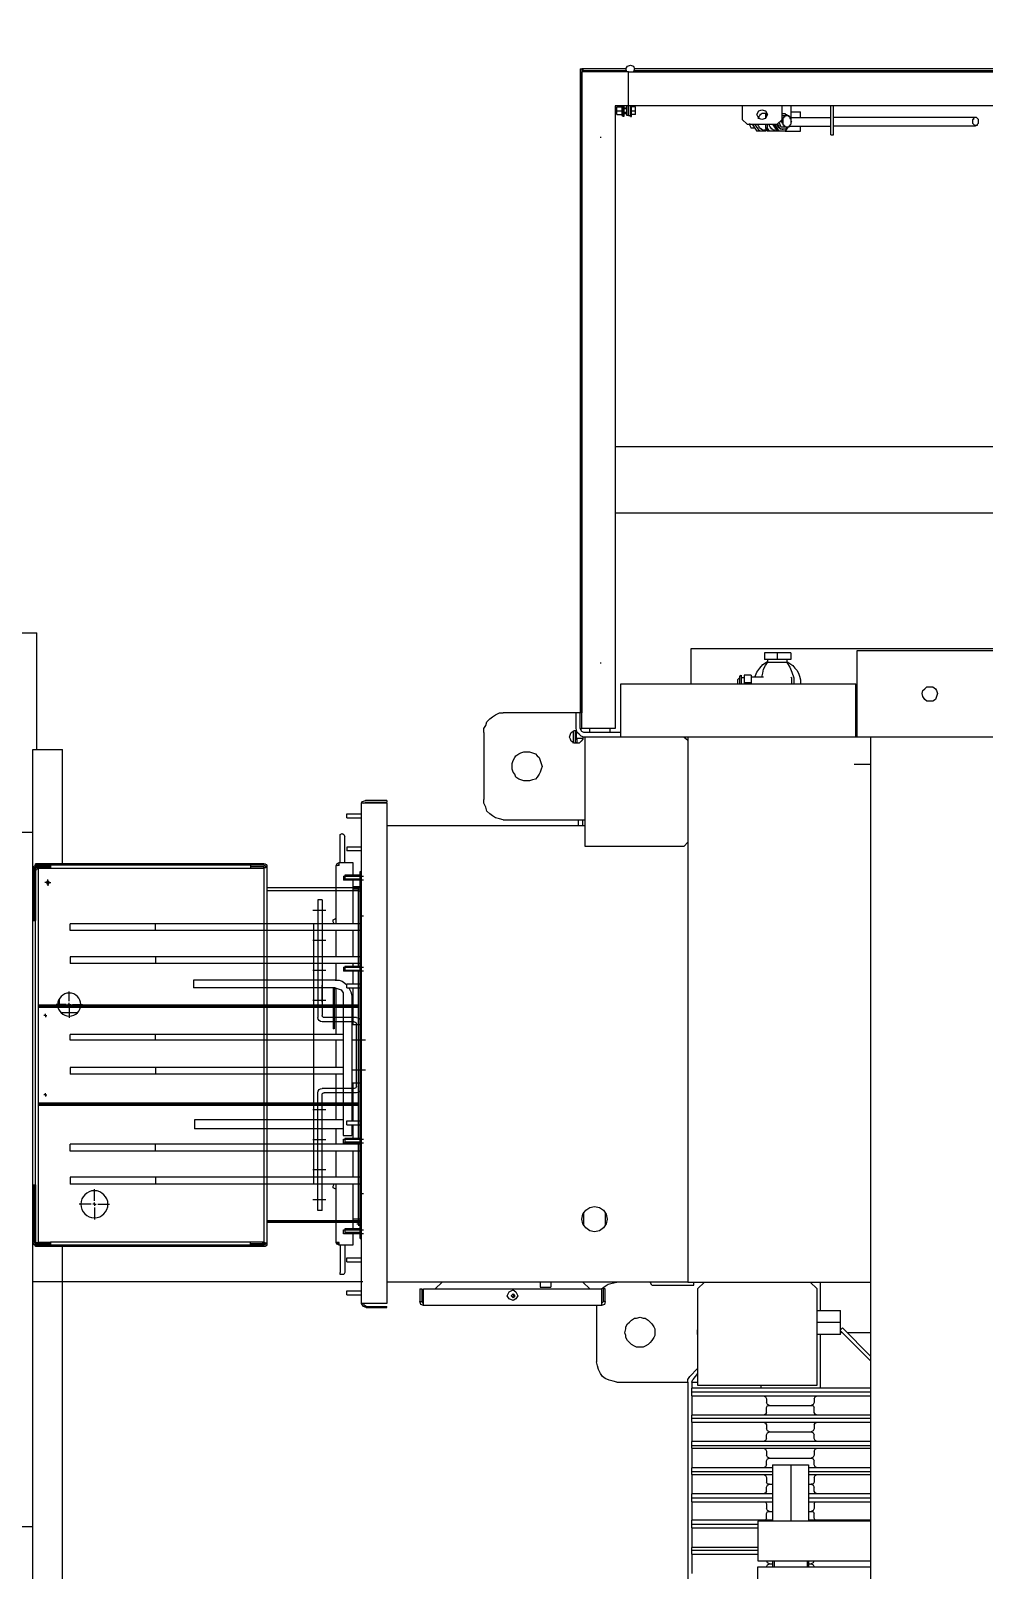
# Model space of a CAD drawing. Header units: inches. Extents: x -1851 to 6314, y -1304 to 4687.
# Drawn here: x 4384.82 to 4390.5, y 1907.11 to 1916.28 of the extents above; entities that cross this region are included whole.
import ezdxf

# ---------------------------------------------------------------- set-up
doc = ezdxf.new("R2010")
doc.units = ezdxf.units.IN
doc.header["$MEASUREMENT"] = 0
doc.set_wipeout_variables(frame=1)
doc.linetypes.add('SLD-Continua', pattern=[0])
for name, color, linetype in [('0 GPTECH', 5, 'Continuous'), ('1', 7, 'Continuous'), ('E-SOLTEC GATEWAY', 6, 'Continuous'), ('TEXTOS', 7, 'SLD-Continua')]:
    doc.layers.add(name, color=color, linetype=linetype)
doc.layers.add('G-ANNO-NONPLOT', color=181, linetype='Continuous', plot=False)
doc.layers.add('Tierra', color=101, linetype='Continuous', lineweight=100)

# ---------------------------------------------------------------- blocks, each defined once
blk = doc.blocks.new('SW_CENTERMARKSYMBOL_31')
at = {"layer": 'TEXTOS', "color": 0, "ltscale": 45}
for p, q in [((-5, 0), (-23, 0)), ((0, 0), (-2.5, 0)), ((0, 5), (0, 23)), ((0, 0), (0, 2.5)), ((0, 0), (0, -2.5)), ((0, 0), (2.5, 0)), ((5, 0), (23, 0)), ((0, -5), (0, -23))]:
    blk.add_line(p, q, dxfattribs=at)
blk = doc.blocks.new('SW_CENTERMARKSYMBOL_32')
at = {"layer": 'TEXTOS', "color": 0, "ltscale": 45}
for p, q in [((-5, 0), (-20, 0)), ((0, 0), (-2.5, 0)), ((0, 5), (0, 20)), ((0, 0), (0, 2.5)), ((0, 0), (0, -2.5)), ((0, 0), (2.5, 0)), ((5, 0), (20, 0)), ((0, -5), (0, -20))]:
    blk.add_line(p, q, dxfattribs=at)
blk = doc.blocks.new('SW_CENTERMARKSYMBOL_33')
at = {"layer": 'TEXTOS', "color": 0, "ltscale": 45}
for p, q in [((-2.5, 0), (-4.75, 0)), ((0, 0), (-2.5, 0)), ((0, 2.5), (0, 4.75)), ((0, 0), (0, 2.5)), ((0, 0), (0, -2.5)), ((0, 0), (2.5, 0)), ((2.5, 0), (4.75, 0)), ((0, -2.5), (0, -4.75))]:
    blk.add_line(p, q, dxfattribs=at)
blk = doc.blocks.new('SW_CENTERMARKSYMBOL_34')
at = {"layer": 'TEXTOS', "color": 0, "ltscale": 45}
for q in [(-2.5, 0), (0, 2.5), (0, -2.5), (2.5, 0)]:
    blk.add_line((0, 0), q, dxfattribs=at)
blk = doc.blocks.new('SW_CENTERMARKSYMBOL_35')
at = {"layer": 'TEXTOS', "color": 0, "ltscale": 45}
for q in [(-2.5, 0), (0, 2.5), (0, -2.5), (2.5, 0)]:
    blk.add_line((0, 0), q, dxfattribs=at)
blk = doc.blocks.new('SW_CENTERMARKSYMBOL_36')
at = {"layer": 'TEXTOS', "color": 0, "ltscale": 45}
for q in [(-2.5, 0), (0, 2.5), (0, -2.5), (2.5, 0)]:
    blk.add_line((0, 0), q, dxfattribs=at)
blk = doc.blocks.new('SW_CENTERMARKSYMBOL_37')
at = {"layer": 'TEXTOS', "color": 0, "ltscale": 45}
for q in [(-2.5, 0), (0, 2.5), (0, -2.5), (2.5, 0)]:
    blk.add_line((0, 0), q, dxfattribs=at)
blk = doc.blocks.new('SW_CENTERMARKSYMBOL_38')
at = {"layer": 'TEXTOS', "color": 0, "ltscale": 45}
for q in [(-2.5, 0), (0, 2.5), (0, -2.5), (2.5, 0)]:
    blk.add_line((0, 0), q, dxfattribs=at)
blk = doc.blocks.new('SW_CENTERMARKSYMBOL_39')
at = {"layer": 'TEXTOS', "color": 0, "ltscale": 45}
for q in [(-2.5, 0), (0, 2.5), (0, -2.5), (2.5, 0)]:
    blk.add_line((0, 0), q, dxfattribs=at)
blk = doc.blocks.new('A$C0E407ACD')
at = {"color": 5}
for p, q in [((7.263, 2.845), (11.226, 2.845)), ((8.347, 3.13), (8.347, 2.365)), ((10.132, 3.13), (10.132, 2.365)), ((7.008, 2.59), (7.008, 0.677)), ((7.263, 2.462), (7.263, 0.549)), ((7.391, 2.59), (11.099, 2.59)), ((11.226, 2.462), (11.226, 0.549)), ((11.481, 2.59), (11.481, 0.677)), ((0, 0.549), (0, 0.294)), ((0, 0.549), (6.881, 0.549)), ((0, 0.294), (7.008, 0.294)), ((0.632, 0.765), (0.632, 0)), ((2.418, 0.765), (2.418, 0)), ((4.203, 0.765), (4.203, 0)), ((5.988, 0.765), (5.988, 0)), ((18.489, 0.294), (11.481, 0.294)), ((18.489, 0.549), (11.609, 0.549)), ((12.501, 0.765), (12.501, 0)), ((14.286, 0.765), (14.286, 0)), ((16.072, 0.765), (16.072, 0)), ((17.857, 0.765), (17.857, 0)), ((18.489, 0.549), (18.489, 0.294))]:
    blk.add_line(p, q, dxfattribs=at)
at = {"color": 5, "linetype": 'Continuous'}
blk.add_line((12.396, 0.549), (13.416, 0.549), dxfattribs=at)
at = {"color": 5}
for centre, radius, start, end in [((7.263, 2.59), 0.255, 90, 180), ((11.226, 2.59), 0.255, 0, 90), ((7.391, 2.462), 0.128, 90, 180), ((11.099, 2.462), 0.128, 0, 90), ((6.881, 0.677), 0.128, 270, 0), ((7.008, 0.549), 0.255, 270, 0), ((11.481, 0.549), 0.255, 180, 270), ((11.609, 0.677), 0.128, 180, 270)]:
    blk.add_arc(centre, radius, start, end, dxfattribs=at)
blk = doc.blocks.new('A$C05935B8D')
at = {"color": 0, "linetype": 'Continuous'}
for points in [[(90.479, 100.082), (9.835, 100.082)], [(67.338, 100.256), (90.132, 100.256)], [(67.454, 100.14), (90.132, 100.14)], [(90.594, 100.082), (90.594, 100.082), (90.652, 100.256), (90.537, 100.429), (90.363, 100.487), (90.19, 100.429), (90.132, 100.256), (90.19, 100.082)], [(90.305, 100.082), (90.305, 100.082), (90.247, 100.082)], [(90.479, 97.479), (90.479, 100.082)], [(90.479, 97.479), (90.479, 100.082)], [(90.479, 100.082), (93.256, 100.082)], [(90.594, 100.14), (93.198, 100.14)], [(90.652, 100.256), (93.198, 100.256)], [(93.198, 100.082), (93.198, 100.256)], [(93.198, 100.256), (93.256, 100.256)], [(93.198, 100.256), (93.198, 100.198)], [(93.256, 100.256), (93.256, 61.9)], [(93.371, 100.256), (93.256, 100.256)], [(93.256, 100.256), (93.256, 100.256), (93.256, 100.256), (93.256, 100.256), (93.256, 100.256), (93.256, 100.256), (93.256, 100.256), (93.256, 100.256), (93.256, 100.256), (93.256, 100.256), (93.256, 100.256), (93.256, 100.256)], [(93.256, 60.975), (93.256, 100.082)], [(93.371, 100.256), (93.371, 61.9)], [(90.479, 99.272), (90.479, 99.272)], [(90.479, 98.925), (90.479, 98.925)], [(90.479, 98.115), (90.479, 98.115)], [(9.835, 98.057), (90.479, 98.057)], [(69.652, 97.132), (69.652, 97.132), (69.652, 97.189), (69.652, 97.189), (69.652, 97.247), (69.652, 97.247), (69.71, 97.305), (69.71, 97.305), (69.71, 97.305), (69.768, 97.363), (69.768, 97.363), (69.826, 97.363)], [(69.826, 97.363), (78.272, 97.363)], [(69.826, 97.363), (69.826, 97.363), (69.884, 97.363), (69.884, 97.363), (69.942, 97.305), (69.942, 97.305), (69.942, 97.305), (69.942, 97.247), (70, 97.247), (70, 97.189), (70, 97.132), (70, 97.132)], [(78.272, 96.322), (78.272, 98.057)], [(78.446, 96.322), (78.446, 98.057)], [(80.818, 97.363), (78.446, 97.363)], [(80.239, 97.363), (80.239, 97.71)], [(80.818, 97.71), (80.239, 97.71)], [(80.818, 97.305), (80.818, 97.305), (80.818, 97.247), (80.818, 97.247), (80.818, 97.247), (80.818, 97.247), (80.818, 97.189), (80.818, 97.189), (80.818, 97.189), (80.818, 97.132), (80.818, 97.132), (80.76, 97.132)], [(80.818, 98.057), (80.818, 97.189)], [(80.933, 97.479), (80.933, 97.479), (80.933, 97.421), (80.933, 97.421), (80.876, 97.421), (80.876, 97.421), (80.876, 97.363), (80.876, 97.363), (80.876, 97.363), (80.876, 97.363), (80.818, 97.305), (80.818, 97.305)], [(81.049, 97.479), (81.049, 97.479), (80.991, 97.479), (80.991, 97.479), (80.933, 97.421), (80.933, 97.421), (80.933, 97.421), (80.876, 97.421), (80.876, 97.363), (80.876, 97.363), (80.876, 97.305), (80.818, 97.305)], [(80.818, 97.305), (80.818, 97.247), (80.818, 97.247), (80.818, 97.189), (80.818, 97.132), (80.818, 97.132), (80.818, 97.074), (80.818, 97.074), (80.818, 97.016), (80.818, 96.958), (80.818, 96.958)], [(81.338, 97.479), (80.933, 97.479)], [(81.28, 97.594), (81.223, 97.594), (81.223, 97.594), (81.165, 97.594), (81.165, 97.594), (81.165, 97.537), (81.165, 97.537), (81.107, 97.537), (81.107, 97.537), (81.049, 97.537), (81.049, 97.479), (81.049, 97.479)], [(81.28, 97.305), (81.28, 97.305), (81.28, 97.363), (81.223, 97.363), (81.223, 97.363), (81.223, 97.421), (81.165, 97.421), (81.165, 97.421), (81.165, 97.479), (81.107, 97.479), (81.107, 97.479), (81.049, 97.479)], [(81.28, 97.305), (81.28, 97.305), (81.28, 97.305), (81.28, 97.363), (81.28, 97.363), (81.223, 97.363), (81.223, 97.363), (81.223, 97.421), (81.223, 97.421), (81.223, 97.421), (81.223, 97.479), (81.223, 97.479)], [(81.338, 97.594), (81.28, 97.594)], [(81.338, 97.594), (81.338, 97.594), (81.338, 97.594), (81.338, 97.594), (81.338, 97.594), (81.338, 97.594), (81.28, 97.594), (81.28, 97.594), (81.28, 97.594), (81.28, 97.594), (81.28, 97.594), (81.28, 97.594)], [(81.338, 97.132), (81.338, 97.132), (81.338, 97.132), (81.338, 97.189), (81.338, 97.189), (81.338, 97.189), (81.338, 97.189), (81.28, 97.247), (81.28, 97.247), (81.28, 97.247), (81.28, 97.305), (81.28, 97.305)], [(81.28, 96.958), (81.28, 96.958), (81.28, 97.016), (81.28, 97.074), (81.28, 97.074), (81.28, 97.132), (81.28, 97.132), (81.28, 97.189), (81.28, 97.247), (81.28, 97.247), (81.28, 97.305)], [(81.338, 97.247), (81.338, 98.057)], [(81.338, 97.594), (81.338, 97.594)], [(81.338, 97.247), (81.628, 96.958)], [(82.842, 97.537), (82.842, 97.537), (82.727, 97.768), (82.553, 97.826), (82.322, 97.768), (82.206, 97.537), (82.322, 97.305), (82.553, 97.247), (82.727, 97.305), (82.842, 97.537)], [(82.322, 97.537), (82.206, 97.537)], [(82.264, 97.652), (82.322, 97.537)], [(82.264, 97.594), (82.438, 97.594)], [(82.322, 97.537), (82.322, 97.305)], [(82.438, 97.594), (82.438, 97.594), (82.495, 97.594), (82.553, 97.594), (82.553, 97.594), (82.611, 97.537), (82.611, 97.537), (82.669, 97.537), (82.669, 97.479), (82.727, 97.421), (82.727, 97.421), (82.727, 97.363), (82.785, 97.305)], [(83.421, 96.958), (83.71, 97.247)], [(83.71, 98.057), (83.71, 97.247)], [(90.074, 97.537), (90.074, 97.999)], [(90.074, 97.999), (90.305, 97.999)], [(90.305, 97.768), (90.074, 97.768)], [(90.074, 97.537), (90.305, 97.537)], [(90.305, 97.421), (90.305, 98.057)], [(90.305, 97.537), (90.305, 97.999)], [(90.363, 97.421), (90.305, 97.421)], [(90.363, 97.421), (90.363, 98.057)], [(90.479, 97.479), (90.363, 97.479)], [(90.479, 98.057), (91.289, 98.057)], [(90.479, 97.942), (90.479, 97.942)], [(90.479, 97.594), (90.479, 97.594)], [(90.479, 97.479), (90.594, 97.479)], [(90.594, 97.479), (90.594, 98.057)], [(90.768, 97.942), (90.594, 97.942)], [(90.594, 97.884), (90.768, 97.884)], [(90.594, 97.652), (90.768, 97.652)], [(90.768, 97.594), (90.594, 97.594)], [(90.768, 98.057), (90.768, 97.421)], [(90.768, 97.421), (90.826, 97.421)], [(90.826, 98.057), (90.826, 97.421)], [(90.884, 97.479), (90.826, 97.479)], [(90.884, 98.057), (90.884, 97.768)], [(91.173, 97.999), (90.884, 97.999)], [(90.884, 97.768), (90.884, 97.479)], [(91.173, 97.768), (90.884, 97.768)], [(91.173, 97.537), (90.884, 97.537)], [(91.173, 97.537), (91.173, 97.999)], [(91.289, 97.942), (91.173, 97.942)], [(91.173, 97.884), (91.289, 97.884)], [(91.173, 97.652), (91.289, 97.652)], [(91.289, 97.594), (91.173, 97.594)], [(91.289, 98.057), (91.289, 60.975)], [(69.826, 96.842), (69.826, 96.9), (69.768, 96.9), (69.768, 96.9), (69.71, 96.9), (69.71, 96.958), (69.71, 96.958), (69.652, 97.016), (69.652, 97.016), (69.652, 97.074), (69.652, 97.074), (69.652, 97.132)], [(70, 97.132), (70, 97.074), (70, 97.074), (70, 97.016), (70, 97.016), (69.942, 96.958), (69.942, 96.958), (69.942, 96.958), (69.884, 96.9), (69.884, 96.9), (69.826, 96.9), (69.826, 96.842)], [(69.826, 96.842), (78.272, 96.842)], [(78.446, 96.322), (78.272, 96.322)], [(80.876, 96.842), (78.446, 96.842)], [(80.239, 96.553), (80.239, 96.842)], [(81.165, 96.553), (80.239, 96.553)], [(80.76, 97.132), (80.76, 97.132), (80.818, 97.074), (80.818, 97.074), (80.818, 97.074), (80.818, 97.074), (80.818, 97.016), (80.818, 97.016), (80.818, 97.016), (80.818, 96.958), (80.818, 96.958), (80.818, 96.958)], [(80.818, 97.074), (80.818, 97.016)], [(80.818, 97.016), (80.818, 96.958)], [(80.818, 96.958), (80.818, 96.958), (80.876, 96.9), (80.876, 96.9), (80.876, 96.9), (80.876, 96.842), (80.876, 96.842), (80.876, 96.842), (80.876, 96.842), (80.933, 96.785), (80.933, 96.785), (80.933, 96.785)], [(80.818, 96.958), (80.818, 96.958), (80.876, 96.9), (80.876, 96.9), (80.876, 96.842), (80.933, 96.842), (80.933, 96.842), (80.933, 96.785), (80.991, 96.785), (80.991, 96.785), (81.049, 96.785), (81.049, 96.785)], [(80.933, 96.785), (81.396, 96.785)], [(80.991, 96.785), (81.165, 96.553)], [(81.049, 96.785), (81.049, 96.785), (81.107, 96.785), (81.107, 96.785), (81.165, 96.785), (81.165, 96.842), (81.165, 96.842), (81.223, 96.842), (81.223, 96.842), (81.223, 96.9), (81.28, 96.9), (81.28, 96.958)], [(81.049, 96.785), (81.049, 96.785), (81.049, 96.727), (81.107, 96.727), (81.107, 96.727), (81.107, 96.669), (81.165, 96.669), (81.165, 96.669), (81.165, 96.669), (81.223, 96.669), (81.223, 96.669), (81.28, 96.669)], [(81.165, 96.553), (81.512, 96.553)], [(81.223, 96.785), (81.223, 96.785), (81.223, 96.785), (81.223, 96.785), (81.223, 96.842), (81.223, 96.842), (81.223, 96.842), (81.223, 96.9), (81.28, 96.9), (81.28, 96.9), (81.28, 96.9), (81.28, 96.958)], [(81.28, 96.958), (81.28, 96.958), (81.28, 96.958), (81.28, 97.016), (81.28, 97.016), (81.28, 97.016), (81.338, 97.016), (81.338, 97.074), (81.338, 97.074), (81.338, 97.074), (81.338, 97.132), (81.338, 97.132)], [(81.28, 96.669), (81.28, 96.669), (81.338, 96.669), (81.338, 96.669), (81.338, 96.669), (81.396, 96.669), (81.454, 96.727), (81.454, 96.727), (81.454, 96.727), (81.512, 96.785), (81.512, 96.785), (81.512, 96.842), (81.57, 96.9)], [(81.338, 96.669), (81.28, 96.669)], [(81.454, 97.132), (81.338, 97.132)], [(81.338, 96.669), (81.338, 96.669), (81.396, 96.669), (81.454, 96.669), (81.454, 96.669), (81.454, 96.727), (81.512, 96.727), (81.512, 96.727), (81.57, 96.785), (81.57, 96.842), (81.628, 96.842), (81.628, 96.9), (81.628, 96.958)], [(81.396, 96.785), (81.512, 97.074)], [(81.512, 96.553), (81.801, 96.958)], [(81.512, 96.553), (82.206, 96.553)], [(81.57, 96.9), (81.57, 96.9), (81.57, 96.9), (81.57, 96.9), (81.57, 96.9), (81.57, 96.9), (81.57, 96.958), (81.57, 96.958), (81.57, 96.958), (81.57, 96.958), (81.57, 96.958), (81.57, 96.958)], [(81.917, 96.958), (81.628, 96.553)], [(83.421, 96.958), (81.628, 96.958)], [(81.801, 96.611), (81.743, 96.611)], [(81.801, 96.611), (81.801, 96.611), (81.859, 96.611), (81.917, 96.669), (81.917, 96.669), (81.975, 96.669), (81.975, 96.727), (82.033, 96.727), (82.033, 96.785), (82.09, 96.842), (82.09, 96.842), (82.09, 96.9), (82.09, 96.958)], [(82.09, 96.553), (82.206, 96.727)], [(82.206, 96.727), (82.206, 96.958)], [(82.322, 96.727), (82.206, 96.553)], [(82.206, 96.727), (82.322, 96.727)], [(82.264, 96.611), (82.322, 96.553)], [(82.264, 96.611), (82.438, 96.611)], [(82.322, 96.958), (82.322, 96.727)], [(82.322, 96.553), (82.842, 96.553)], [(82.785, 96.958), (82.785, 96.9), (82.727, 96.842), (82.727, 96.842), (82.727, 96.785), (82.669, 96.727), (82.669, 96.727), (82.611, 96.727), (82.611, 96.669), (82.553, 96.669), (82.553, 96.669), (82.495, 96.611), (82.438, 96.611)], [(82.669, 96.553), (82.958, 96.958)], [(83.132, 96.958), (82.842, 96.553)], [(82.958, 96.727), (83.19, 96.727)], [(83.305, 96.958), (83.19, 96.727)], [(83.247, 96.9), (83.247, 96.9), (83.247, 96.9), (83.247, 96.958), (83.305, 96.958), (83.305, 96.958), (83.305, 96.958), (83.305, 96.958), (83.305, 96.958), (83.305, 96.958), (83.305, 96.958)], [(92.156, 96.206), (92.156, 96.206), (92.156, 96.148), (92.156, 96.148)], [(9.025, 77.752), (91.289, 77.752)], [(91.289, 73.818), (9.025, 73.818)], [(59.586, 65.719), (86.776, 65.719)], [(68.206, 65.603), (76.884, 65.603)], [(76.884, 65.603), (76.884, 60.454)], [(80.818, 65.487), (82.38, 65.487)], [(80.818, 65.487), (80.818, 65.082)], [(81.628, 65.487), (81.628, 65.082)], [(82.38, 65.487), (82.38, 65.082)], [(86.776, 65.719), (86.776, 63.636)], [(81.049, 64.967), (81.049, 64.967), (80.876, 64.851), (80.702, 64.735), (80.586, 64.562), (80.471, 64.446), (80.355, 64.272), (80.297, 64.099), (80.239, 63.867), (80.239, 63.694), (80.239, 63.636)], [(81.049, 64.909), (81.049, 64.909), (80.876, 64.619), (80.76, 64.33), (80.644, 63.983), (80.644, 63.694), (80.644, 63.636)], [(80.818, 65.082), (82.38, 65.082)], [(81.049, 65.082), (81.049, 64.909)], [(81.049, 64.909), (82.206, 64.909)], [(82.206, 65.082), (82.206, 64.909)], [(82.958, 64.041), (82.958, 64.041), (82.842, 64.33), (82.669, 64.562), (82.495, 64.793), (82.206, 64.967)], [(82.553, 64.041), (82.553, 64.041), (82.495, 64.272), (82.438, 64.504), (82.322, 64.735), (82.206, 64.909)], [(92.156, 64.909), (92.156, 64.909), (92.156, 64.909), (92.156, 64.851)], [(73.008, 63.057), (73.008, 63.057), (72.95, 63.231), (72.834, 63.347), (72.719, 63.462), (72.545, 63.462), (72.371, 63.462), (72.198, 63.347), (72.14, 63.231), (72.082, 63.057), (72.14, 62.884), (72.198, 62.71), (72.371, 62.595), (72.545, 62.595), (72.719, 62.595), (72.834, 62.71), (72.95, 62.884), (73.008, 63.057)], [(76.942, 60.454), (76.942, 63.636)], [(90.942, 63.636), (76.942, 63.636)], [(80.818, 64.041), (80.818, 64.041), (80.76, 63.983)], [(80.76, 63.636), (80.76, 63.983)], [(82.438, 64.041), (83.19, 64.041)], [(83.19, 64.157), (83.595, 64.157)], [(83.19, 64.157), (83.19, 63.636)], [(83.19, 63.694), (83.595, 63.694)], [(83.595, 64.157), (83.595, 63.636)], [(83.595, 63.983), (83.768, 63.983)], [(83.768, 64.157), (83.768, 64.157)], [(83.768, 64.157), (83.768, 63.636)], [(83.884, 64.099), (83.884, 64.099), (83.768, 64.157)], [(83.884, 64.099), (83.884, 63.636)], [(83.884, 63.983), (83.884, 63.983)], [(83.999, 63.867), (83.999, 63.867), (83.884, 63.983)], [(83.999, 63.867), (83.999, 63.636)], [(90.942, 60.454), (90.942, 63.636)], [(93.256, 61.9), (93.603, 61.9)], [(93.371, 61.9), (97.942, 61.9)], [(93.371, 60.975), (93.371, 61.9)], [(93.603, 60.975), (93.603, 61.9)], [(99.099, 60.743), (99.099, 60.743), (99.099, 60.975), (98.983, 61.148), (98.925, 61.38), (98.751, 61.553), (98.578, 61.669), (98.404, 61.785), (98.173, 61.9), (97.942, 61.9)], [(76.884, 60.743), (76.942, 60.743)], [(90.942, 60.743), (93.14, 60.743)], [(91.289, 60.975), (93.256, 60.975)], [(91.578, 60.743), (91.578, 60.975)], [(92.793, 60.743), (92.793, 60.975)], [(93.14, 60.454), (93.14, 60.454), (93.313, 60.512), (93.429, 60.628), (93.545, 60.743), (93.603, 60.975)], [(93.14, 60.743), (93.14, 60.743), (93.256, 60.801), (93.371, 60.975)], [(93.198, 60.454), (93.198, 60.454), (93.198, 60.338), (93.313, 60.223), (93.429, 60.107), (93.603, 60.107), (93.718, 60.107), (93.892, 60.223), (93.95, 60.338), (94.008, 60.454), (93.95, 60.628), (93.892, 60.743), (93.718, 60.859), (93.603, 60.859)], [(93.371, 60.975), (93.256, 60.975)], [(93.603, 60.859), (93.603, 60.338)], [(93.661, 60.859), (93.661, 60.165)], [(93.776, 60.801), (93.776, 60.165)], [(99.099, 60.743), (99.099, 56.752)], [(30.661, 60.454), (69.595, 60.454)], [(69.595, 60.454), (75.438, 60.454)], [(75.438, 60.454), (93.14, 60.454)], [(76.074, 60.454), (76.074, 7.694)], [(87.181, 60.454), (86.95, 60.281)], [(86.95, 60.454), (86.95, 28)], [(93.082, 60.454), (93.082, 53.975)], [(93.545, 60.396), (93.198, 60.396)], [(93.545, 60.107), (93.545, 60.396)], [(93.603, 60.338), (93.545, 60.338)], [(93.545, 60.107), (93.545, 60.107), (93.661, 60.165)], [(93.776, 60.107), (93.776, 60.107), (93.776, 60.165)], [(76.074, 58.834), (77.057, 58.834)], [(97.421, 58.719), (97.421, 58.719), (97.421, 58.892), (97.363, 59.066), (97.247, 59.239), (97.189, 59.355), (97.016, 59.471), (96.9, 59.529), (96.727, 59.586), (96.553, 59.586), (96.38, 59.586), (96.206, 59.529), (96.032, 59.471), (95.917, 59.355), (95.801, 59.239), (95.743, 59.066), (95.685, 58.892), (95.628, 58.719), (95.685, 58.545), (95.743, 58.372), (95.801, 58.256), (95.917, 58.082), (96.032, 57.967), (96.206, 57.909), (96.38, 57.851), (96.553, 57.851), (96.727, 57.851), (96.9, 57.909), (97.016, 57.967), (97.189, 58.082), (97.247, 58.256), (97.363, 58.372), (97.421, 58.545), (97.421, 58.719)], [(97.942, 55.537), (97.942, 55.537), (98.173, 55.595), (98.404, 55.653), (98.578, 55.768), (98.751, 55.884), (98.925, 56.057), (98.983, 56.289), (99.099, 56.52), (99.099, 56.752)], [(104.884, 56.694), (106.156, 56.694)], [(104.884, 56.694), (104.884, 56.578)], [(104.884, 56.578), (106.156, 56.578)], [(104.884, 56.52), (106.388, 56.52)], [(104.884, 56.52), (104.884, 26.727)], [(106.388, 56.52), (106.388, 56.52), (106.33, 56.636), (106.156, 56.694)], [(106.272, 56.52), (106.272, 56.52), (106.156, 56.578)], [(106.388, 26.727), (106.388, 56.52)], [(97.942, 55.537), (93.082, 55.537)], [(104.884, 55.19), (93.082, 55.19)], [(93.198, 55.19), (93.198, 55.537)], [(93.487, 55.537), (93.487, 55.19)], [(107.256, 55.884), (106.388, 55.884)], [(107.256, 55.653), (106.388, 55.653)], [(107.256, 55.653), (107.256, 55.884)], [(86.95, 54.206), (87.181, 53.975)], [(107.66, 54.553), (107.66, 54.553), (107.66, 54.669), (107.545, 54.727), (107.429, 54.669), (107.371, 54.553)], [(107.371, 52.991), (107.371, 54.553)], [(107.66, 52.991), (107.66, 54.553)], [(93.082, 53.975), (87.181, 53.975)], [(106.388, 53.917), (107.256, 53.917)], [(106.388, 53.686), (107.256, 53.686)], [(107.256, 53.917), (107.256, 53.686)], [(107.718, 52.991), (106.908, 52.991)], [(106.908, 52.991), (106.908, 52.239)], [(107.718, 52.818), (107.718, 52.991)], [(107.892, 52.818), (107.892, 52.818), (107.834, 52.934), (107.718, 52.991)], [(107.834, 52.818), (107.834, 52.818), (107.718, 52.876)], [(107.718, 52.818), (107.892, 52.818)], [(107.892, 49.347), (107.892, 52.818)], [(106.388, 52.239), (107.371, 52.239)], [(106.388, 52.008), (107.371, 52.008)], [(106.388, 51.545), (106.908, 51.545)], [(106.908, 51.429), (106.388, 51.429)], [(106.908, 52.008), (106.908, 49.347)], [(107.371, 52.239), (107.371, 52.008)], [(107.892, 49.636), (107.95, 49.636)], [(108.008, 49.347), (108.008, 49.347), (108.065, 49.462), (108.065, 49.578), (107.95, 49.636)], [(106.388, 49.347), (123.743, 49.347)], [(106.388, 48.942), (123.743, 48.942)], [(106.908, 48.942), (106.908, 47.38)], [(107.892, 47.38), (107.892, 48.942)], [(118.652, 48.942), (118.652, 49.347)], [(123.743, 48.942), (123.743, 49.347)], [(106.388, 47.38), (123.743, 47.38)], [(106.388, 46.975), (123.743, 46.975)], [(106.388, 46.801), (107.371, 46.801)], [(106.908, 46.975), (106.908, 46.801)], [(107.371, 46.801), (107.371, 46.57)], [(107.892, 45.991), (107.892, 46.975)], [(118.652, 47.38), (118.652, 46.975)], [(123.743, 47.38), (123.743, 46.975)], [(106.388, 46.57), (107.371, 46.57)], [(106.908, 46.57), (106.908, 45.76)], [(107.95, 45.991), (107.95, 45.991), (107.718, 45.991), (107.545, 45.934), (107.371, 45.818), (107.256, 45.702)], [(107.95, 45.991), (116.396, 45.991)], [(116.396, 45.991), (116.396, 45.529)], [(107.256, 45.76), (106.388, 45.76)], [(107.256, 45.529), (106.388, 45.529)], [(106.908, 45.529), (106.908, 43.33)], [(107.14, 45.529), (107.14, 45.529), (107.024, 45.297), (106.966, 45.066)], [(106.966, 45.066), (106.966, 37.603)], [(107.256, 45.529), (107.256, 45.76)], [(107.95, 45.529), (107.95, 45.529), (107.776, 45.471), (107.603, 45.413), (107.487, 45.239), (107.487, 45.066)], [(107.487, 45.066), (107.487, 36.735)], [(107.892, 42.752), (107.892, 45.529)], [(107.892, 45.471), (108.008, 45.471)], [(107.95, 45.529), (116.396, 45.529)], [(108.008, 45.529), (108.008, 43.099)], [(108.065, 45.529), (108.065, 43.099)], [(108.008, 44.487), (108.065, 44.487)], [(108.008, 44.487), (108.065, 44.487)], [(106.388, 43.33), (106.966, 43.33)], [(107.892, 43.504), (108.008, 43.504)], [(108.008, 43.099), (108.065, 43.099)], [(107.487, 42.752), (123.743, 42.752)], [(107.487, 42.405), (123.743, 42.405)], [(107.892, 40.785), (107.892, 42.405)], [(118.652, 42.405), (118.652, 42.752)], [(123.743, 42.405), (123.743, 42.752)], [(107.487, 40.785), (123.743, 40.785)], [(107.487, 40.38), (123.743, 40.38)], [(107.892, 37.661), (107.892, 40.38)], [(118.652, 40.785), (118.652, 40.38)], [(123.743, 40.785), (123.743, 40.38)], [(106.388, 39.859), (106.966, 39.859)], [(106.908, 39.859), (106.908, 37.603)], [(107.256, 37.603), (106.388, 37.603)], [(107.256, 37.372), (107.256, 37.603)], [(107.487, 37.661), (116.338, 37.661)], [(116.338, 37.661), (116.338, 37.14)], [(107.256, 37.372), (106.388, 37.372)], [(106.908, 37.372), (106.908, 36.562)], [(106.966, 37.372), (106.966, 36.735)], [(107.487, 36.735), (106.966, 36.735)], [(107.487, 37.14), (116.338, 37.14)], [(107.892, 36.215), (107.892, 37.14)], [(106.388, 36.562), (107.371, 36.562)], [(106.388, 36.33), (107.371, 36.33)], [(106.388, 36.215), (123.743, 36.215)], [(106.388, 35.81), (123.743, 35.81)], [(106.908, 36.33), (106.908, 36.215)], [(106.908, 35.81), (106.908, 34.248)], [(107.371, 36.562), (107.371, 36.33)], [(107.892, 34.248), (107.892, 35.81)], [(118.652, 35.81), (118.652, 36.215)], [(123.743, 35.81), (123.743, 36.215)], [(106.388, 34.248), (123.743, 34.248)], [(118.652, 34.248), (118.652, 33.843)], [(123.743, 34.248), (123.743, 33.843)], [(106.388, 33.843), (123.743, 33.843)], [(106.908, 33.843), (106.908, 31.182)], [(107.892, 30.372), (107.892, 33.843)], [(107.892, 33.554), (107.95, 33.554)], [(107.95, 33.554), (107.95, 33.554), (108.065, 33.611), (108.065, 33.727), (108.008, 33.843)], [(93.256, 31.76), (93.256, 31.76), (93.198, 32.049), (93.024, 32.281), (92.793, 32.454), (92.504, 32.512), (92.214, 32.454), (91.983, 32.281), (91.809, 32.049), (91.751, 31.76), (91.809, 31.471), (91.983, 31.239), (92.214, 31.066), (92.504, 31.008), (92.793, 31.066), (93.024, 31.239), (93.198, 31.471), (93.256, 31.76)], [(91.867, 32.165), (91.867, 31.355)], [(93.14, 31.355), (93.14, 32.165)], [(106.388, 31.76), (106.908, 31.76)], [(106.908, 31.644), (106.388, 31.644)], [(106.388, 31.182), (107.371, 31.182)], [(107.371, 31.182), (107.371, 30.95)], [(106.388, 30.95), (107.371, 30.95)], [(106.908, 30.95), (106.908, 30.198)], [(107.718, 30.372), (107.892, 30.372)], [(107.718, 30.198), (107.718, 30.372)], [(107.718, 30.198), (107.718, 30.198), (107.834, 30.256), (107.892, 30.372)], [(107.718, 30.256), (107.718, 30.256), (107.834, 30.372)], [(107.256, 29.446), (106.388, 29.446)], [(106.908, 30.198), (107.718, 30.198)], [(107.256, 29.215), (107.256, 29.446)], [(107.371, 30.198), (107.371, 28.578)], [(107.66, 30.198), (107.66, 28.578)], [(107.256, 29.215), (106.388, 29.215)], [(107.371, 28.578), (107.371, 28.578), (107.429, 28.463), (107.545, 28.463), (107.66, 28.463), (107.66, 28.578)], [(86.95, 28), (76.074, 28)], [(79.082, 28), (79.082, 26.322)], [(79.661, 28), (79.256, 27.595)], [(79.256, 21.868), (79.256, 27.595)], [(86.371, 27.595), (85.966, 28)], [(86.371, 27.595), (86.371, 21.868)], [(86.603, 27.826), (86.603, 28)], [(89.09, 27.826), (86.603, 27.826)], [(86.95, 28), (104.884, 28)], [(89.09, 27.826), (89.206, 28)], [(92.099, 27.595), (92.099, 27.595), (91.867, 27.768), (91.694, 27.884), (91.462, 27.942), (91.173, 28)], [(91.867, 27.595), (91.983, 27.595)], [(91.867, 26.843), (91.867, 27.595)], [(91.983, 26.843), (91.983, 27.595)], [(102.685, 27.595), (92.099, 27.595)], [(92.099, 27.595), (92.099, 26.611)], [(93.198, 28), (92.793, 27.595)], [(95.107, 28), (95.107, 27.711)], [(95.743, 27.711), (95.107, 27.711)], [(95.743, 28), (95.743, 27.711)], [(97.71, 27.19), (97.71, 27.19), (97.594, 27.421), (97.363, 27.537), (97.189, 27.421), (97.074, 27.19), (97.189, 27.016), (97.363, 26.901), (97.594, 27.016), (97.71, 27.19)], [(101.991, 27.595), (101.586, 28)], [(102.685, 26.611), (102.685, 27.595)], [(102.917, 27.595), (102.801, 27.595)], [(102.801, 27.595), (102.801, 26.843)], [(102.917, 27.595), (102.917, 26.843)], [(91.867, 26.843), (91.983, 26.843)], [(91.867, 26.843), (91.867, 26.843), (91.925, 26.669), (92.099, 26.611)], [(91.983, 26.843), (91.983, 26.843), (92.099, 26.727)], [(92.099, 26.611), (102.685, 26.611)], [(92.388, 26.611), (92.388, 23.256)], [(97.479, 27.19), (97.479, 27.19), (97.363, 27.306), (97.247, 27.19), (97.363, 27.074), (97.479, 27.19)], [(97.479, 27.19), (97.479, 27.19), (97.363, 27.306), (97.305, 27.19), (97.363, 27.132), (97.479, 27.19)], [(102.685, 26.611), (102.685, 26.611), (102.859, 26.669), (102.917, 26.843)], [(102.685, 26.727), (102.685, 26.727), (102.801, 26.843)], [(102.917, 26.843), (102.801, 26.843)], [(104.884, 26.727), (106.388, 26.727)], [(106.099, 26.496), (106.099, 26.496), (106.272, 26.554), (106.388, 26.727)], [(106.099, 26.554), (106.099, 26.554), (106.214, 26.611), (106.272, 26.727)], [(107.256, 27.479), (106.388, 27.479)], [(107.256, 27.248), (106.388, 27.248)], [(107.256, 27.248), (107.256, 27.479)], [(79.256, 26.322), (77.867, 26.322)], [(77.867, 24.876), (77.867, 26.322)], [(90.71, 24.992), (90.71, 24.992), (90.652, 25.223), (90.652, 25.339), (90.537, 25.512), (90.421, 25.628), (90.305, 25.744), (90.132, 25.859), (90.016, 25.859), (89.785, 25.917), (89.611, 25.859), (89.495, 25.859), (89.322, 25.744), (89.206, 25.628), (89.09, 25.512), (88.975, 25.339), (88.917, 25.223), (88.917, 24.992), (88.917, 24.818), (88.975, 24.702), (89.09, 24.529), (89.206, 24.413), (89.322, 24.297), (89.495, 24.182), (89.611, 24.124), (89.785, 24.124), (90.016, 24.124), (90.132, 24.182), (90.305, 24.297), (90.421, 24.413), (90.537, 24.529), (90.652, 24.702), (90.652, 24.818), (90.71, 24.992)], [(104.884, 26.496), (104.884, 26.554)], [(106.099, 26.554), (104.884, 26.554)], [(106.099, 26.496), (104.884, 26.496)], [(76.074, 23.603), (77.752, 25.281)], [(76.074, 23.314), (77.867, 25.107)], [(76.074, 24.992), (77.462, 24.992)], [(77.752, 25.281), (77.867, 25.165)], [(77.809, 24.992), (77.867, 24.992)], [(79.256, 25.628), (77.867, 25.628)], [(77.867, 24.876), (79.256, 24.876)], [(79.082, 24.876), (79.082, 21.694)], [(86.371, 24.876), (86.371, 24.876), (86.371, 24.992), (86.371, 25.165)], [(91.173, 22.041), (91.173, 22.041), (91.404, 22.099), (91.636, 22.157), (91.867, 22.273), (92.041, 22.388), (92.156, 22.562), (92.272, 22.793), (92.33, 23.025), (92.388, 23.256)], [(86.371, 22.851), (86.834, 22.388)], [(86.371, 22.562), (86.661, 22.215)], [(86.718, 22.041), (86.371, 22.041)], [(86.718, 22.041), (86.718, 22.041), (86.661, 22.215)], [(86.718, 22.041), (86.718, 21.694)], [(86.95, 22.041), (86.95, 22.041), (86.95, 22.215), (86.834, 22.388)], [(91.173, 22.041), (86.95, 22.041)], [(86.95, 22.041), (86.95, 0)], [(76.074, 21.694), (86.718, 21.694)], [(86.718, 21.463), (76.074, 21.463)], [(86.718, 21.231), (76.074, 21.231)], [(86.371, 21.868), (79.256, 21.868)], [(79.429, 21.058), (79.429, 21.058), (79.371, 21.173), (79.256, 21.231)], [(82.438, 21.231), (82.438, 21.231), (82.322, 21.173), (82.264, 21.058)], [(82.611, 21.868), (82.611, 21.694)], [(86.718, 21.231), (86.718, 21.694)], [(86.718, 21.231), (86.718, 20.074)], [(79.256, 20.074), (79.256, 20.074), (79.371, 20.132), (79.429, 20.248)], [(79.429, 21.058), (79.429, 20.826)], [(79.429, 20.826), (79.429, 20.826), (79.487, 20.711), (79.603, 20.653)], [(79.603, 20.653), (79.603, 20.653), (79.487, 20.653), (79.429, 20.537)], [(79.429, 20.248), (79.429, 20.537)], [(82.09, 20.653), (79.603, 20.653)], [(82.09, 20.653), (82.09, 20.653), (82.206, 20.711), (82.264, 20.826)], [(82.264, 20.537), (82.264, 20.537), (82.206, 20.653), (82.09, 20.653)], [(82.264, 21.058), (82.264, 20.826)], [(82.264, 20.248), (82.264, 20.537)], [(82.264, 20.248), (82.264, 20.248), (82.322, 20.132), (82.438, 20.074)], [(76.074, 20.074), (86.718, 20.074)], [(86.718, 19.901), (76.074, 19.901)], [(86.718, 19.669), (76.074, 19.669)], [(79.429, 19.496), (79.429, 19.496), (79.371, 19.611), (79.256, 19.669)], [(79.429, 19.496), (79.429, 19.264)], [(79.429, 19.264), (79.429, 19.264), (79.487, 19.149), (79.603, 19.091)], [(82.09, 19.091), (82.09, 19.091), (82.206, 19.149), (82.264, 19.264)], [(82.438, 19.669), (82.438, 19.669), (82.322, 19.611), (82.264, 19.496)], [(82.264, 19.496), (82.264, 19.264)], [(86.718, 19.669), (86.718, 20.074)], [(86.718, 19.669), (86.718, 18.512)], [(76.074, 18.512), (86.718, 18.512)], [(79.256, 18.512), (79.256, 18.512), (79.371, 18.57), (79.429, 18.686)], [(79.603, 19.091), (79.603, 19.091), (79.487, 19.033), (79.429, 18.917)], [(79.429, 18.686), (79.429, 18.917)], [(82.09, 19.091), (79.603, 19.091)], [(82.264, 18.917), (82.264, 18.917), (82.206, 19.033), (82.09, 19.091)], [(82.264, 18.686), (82.264, 18.917)], [(82.264, 18.686), (82.264, 18.686), (82.322, 18.57), (82.438, 18.512)], [(86.718, 18.107), (86.718, 18.512)], [(86.718, 18.281), (76.074, 18.281)], [(86.718, 18.107), (76.074, 18.107)], [(79.429, 17.934), (79.429, 17.934), (79.371, 18.049), (79.256, 18.107)], [(79.429, 17.934), (79.429, 17.702)], [(79.429, 17.702), (79.429, 17.702), (79.487, 17.587), (79.603, 17.529)], [(79.603, 17.529), (79.603, 17.529), (79.487, 17.471), (79.429, 17.355)], [(82.09, 17.529), (79.603, 17.529)], [(82.09, 17.529), (82.09, 17.529), (82.206, 17.587), (82.264, 17.702)], [(82.264, 17.355), (82.264, 17.355), (82.206, 17.471), (82.09, 17.529)], [(82.438, 18.107), (82.438, 18.107), (82.322, 18.049), (82.264, 17.934)], [(82.264, 17.934), (82.264, 17.702)], [(86.718, 18.107), (86.718, 16.95)], [(76.074, 16.95), (79.776, 16.95)], [(79.776, 16.719), (76.074, 16.719)], [(79.776, 16.545), (76.074, 16.545)], [(79.256, 16.95), (79.256, 16.95), (79.371, 17.008), (79.429, 17.124)], [(79.429, 16.372), (79.429, 16.372), (79.371, 16.487), (79.256, 16.545)], [(79.429, 17.124), (79.429, 17.355)], [(81.917, 17.124), (79.776, 17.124)], [(79.776, 17.124), (79.776, 13.769)], [(80.818, 17.124), (80.818, 13.769)], [(81.917, 17.124), (81.917, 13.769)], [(81.917, 16.95), (86.718, 16.95)], [(86.718, 16.719), (81.917, 16.719)], [(86.718, 16.545), (81.917, 16.545)], [(82.264, 17.124), (82.264, 17.355)], [(82.264, 17.124), (82.264, 17.124), (82.322, 17.008), (82.438, 16.95)], [(82.438, 16.545), (82.438, 16.545), (82.322, 16.487), (82.264, 16.372)], [(86.718, 16.545), (86.718, 16.95)], [(86.718, 16.545), (86.718, 15.388)], [(79.429, 16.372), (79.429, 16.083)], [(79.429, 16.083), (79.429, 16.083), (79.487, 15.967), (79.603, 15.967)], [(79.603, 15.967), (79.603, 15.967), (79.487, 15.909), (79.429, 15.793)], [(79.429, 15.562), (79.429, 15.793)], [(79.776, 15.967), (79.603, 15.967)], [(82.09, 15.967), (81.917, 15.967)], [(82.09, 15.967), (82.09, 15.967), (82.206, 15.967), (82.264, 16.083)], [(82.264, 15.793), (82.264, 15.793), (82.206, 15.909), (82.09, 15.967)], [(82.264, 16.372), (82.264, 16.083)], [(82.264, 15.562), (82.264, 15.793)], [(76.074, 15.388), (79.776, 15.388)], [(79.776, 15.157), (76.074, 15.157)], [(79.776, 14.926), (76.074, 14.926)], [(79.256, 15.388), (79.256, 15.388), (79.371, 15.446), (79.429, 15.562)], [(79.429, 14.81), (79.429, 14.81), (79.371, 14.926), (79.256, 14.926)], [(79.429, 14.81), (79.429, 14.521)], [(81.917, 15.388), (86.718, 15.388)], [(86.718, 15.157), (81.917, 15.157)], [(86.718, 14.926), (81.917, 14.926)], [(82.264, 15.562), (82.264, 15.562), (82.322, 15.446), (82.438, 15.388)], [(82.438, 14.926), (82.438, 14.926), (82.322, 14.926), (82.264, 14.81)], [(82.264, 14.81), (82.264, 14.521)], [(86.718, 14.926), (86.718, 15.388)], [(86.718, 14.926), (86.718, 13.826)], [(76.074, 13.826), (79.776, 13.826)], [(76.074, 13.769), (82.785, 13.769)], [(79.256, 13.826), (79.256, 13.826), (79.371, 13.826), (79.429, 13.942)], [(79.429, 14.521), (79.429, 14.521), (79.487, 14.405), (79.603, 14.347)], [(79.603, 14.347), (79.603, 14.347), (79.487, 14.347), (79.429, 14.231)], [(79.429, 13.942), (79.429, 14.231)], [(79.776, 14.347), (79.603, 14.347)], [(82.09, 14.347), (81.917, 14.347)], [(81.917, 13.826), (86.718, 13.826)], [(82.09, 14.347), (82.09, 14.347), (82.206, 14.405), (82.264, 14.521)], [(82.264, 14.231), (82.264, 14.231), (82.206, 14.347), (82.09, 14.347)], [(82.264, 13.942), (82.264, 14.231)], [(82.264, 13.942), (82.264, 13.942), (82.322, 13.826), (82.438, 13.826)], [(82.785, 13.769), (82.785, 11.397)], [(86.718, 13.364), (86.718, 13.826)], [(86.718, 13.595), (82.785, 13.595)], [(86.718, 13.364), (82.785, 13.364)], [(86.718, 13.364), (86.718, 12.207)], [(82.785, 12.207), (86.718, 12.207)], [(86.718, 12.033), (82.785, 12.033)], [(86.718, 11.802), (86.718, 12.207)], [(82.785, 11.397), (76.074, 11.397)], [(82.785, 11.05), (76.074, 11.05)], [(79.429, 11.397), (79.429, 11.397), (79.487, 11.281), (79.603, 11.223)], [(79.603, 11.223), (79.603, 11.223), (79.487, 11.165), (79.429, 11.05)], [(79.776, 11.223), (79.603, 11.223)], [(79.776, 11.397), (79.776, 11.05)], [(79.834, 11.05), (79.834, 11.397)], [(81.801, 11.05), (81.801, 11.397)], [(81.917, 11.397), (81.917, 11.05)], [(82.09, 11.223), (81.917, 11.223)], [(82.09, 11.223), (82.09, 11.223), (82.206, 11.281), (82.264, 11.397)], [(82.264, 11.05), (82.264, 11.05), (82.206, 11.165), (82.09, 11.223)], [(86.718, 11.802), (82.785, 11.802)], [(82.785, 8.735), (82.785, 11.05)], [(86.718, 11.802), (86.718, 10.645)]]:
    blk.add_lwpolyline(points, dxfattribs=at)
blk = doc.blocks.new('Transformer and inverter')
at = {"color": 7, "linetype": 'SLD-Continua', "lineweight": 25, "ltscale": 45}
for p, q in [((5497.136, 3238.337), (5497.136, 3245.287)), ((5548.802, 3245.287), (5497.136, 3245.287)), ((5495.6, 3231.534), (5495.6, 3238.337)), ((5497.372, 3238.337), (5495.6, 3238.337)), ((5497.372, 3233.414), (5497.372, 3238.337)), ((5498.002, 3233.414), (5497.372, 3233.414)), ((5497.372, 3192.065), (5497.372, 3233.414)), ((5477.879, 3231.062), (5477.8, 3231.062)), ((5477.8, 3229.929), (5477.8, 3231.062)), ((5477.879, 3229.929), (5477.879, 3231.062)), ((5483.504, 3231.353), (5483.425, 3231.353)), ((5483.425, 3231.353), (5483.425, 3231.349)), ((5483.425, 3231.349), (5483.425, 3208.919)), ((5483.425, 3231.349), (5483.504, 3231.349)), ((5483.504, 3231.353), (5483.504, 3231.349)), ((5483.606, 3231.353), (5483.507, 3231.353)), ((5483.606, 3231.456), (5483.606, 3231.534)), ((5483.606, 3231.534), (5497.208, 3231.534)), ((5483.606, 3231.456), (5497.208, 3231.456)), ((5483.606, 3231.353), (5484.398, 3231.353)), ((5483.606, 3231.274), (5483.606, 3208.993)), ((5484.398, 3231.274), (5483.606, 3231.274)), ((5484.398, 3231.456), (5484.398, 3231.274)), ((5496.314, 3231.274), (5484.398, 3231.274)), ((5496.314, 3231.456), (5496.314, 3231.274)), ((5497.189, 3231.432), (5496.314, 3231.432)), ((5497.129, 3231.353), (5496.314, 3231.353)), ((5497.119, 3231.327), (5496.314, 3231.327)), ((5497.027, 3231.274), (5496.314, 3231.274)), ((5497.027, 3208.993), (5497.027, 3231.274)), ((5497.129, 3231.428), (5497.208, 3231.428)), ((5497.129, 3231.349), (5497.129, 3231.428)), ((5497.208, 3231.349), (5497.129, 3231.349)), ((5497.208, 3231.456), (5497.208, 3231.534)), ((5497.208, 3231.431), (5497.208, 3231.456)), ((5497.208, 3231.428), (5497.208, 3231.349)), ((5497.208, 3208.919), (5497.208, 3231.349)), ((5497.293, 3231.248), (5497.372, 3231.248)), ((5497.293, 3230.762), (5497.293, 3231.248)), ((5477.8, 3230.786), (5477.682, 3230.786)), ((5477.682, 3230.55), (5477.8, 3230.55)), ((5477.879, 3229.929), (5477.8, 3229.929)), ((5477.8, 3210.269), (5477.8, 3229.916)), ((5477.8, 3229.916), (5477.879, 3229.916)), ((5478.864, 3230.786), (5477.879, 3230.786)), ((5477.879, 3230.55), (5478.864, 3230.55)), ((5477.879, 3210.269), (5477.879, 3229.916)), ((5477.981, 3229.916), (5477.879, 3229.916)), ((5477.981, 3230.097), (5483.425, 3230.097)), ((5477.981, 3229.916), (5477.981, 3230.097)), ((5478.864, 3230.786), (5478.864, 3230.55)), ((5497.293, 3230.762), (5497.372, 3230.762)), ((5497.293, 3230.369), (5497.293, 3230.762)), ((5497.293, 3230.343), (5497.293, 3230.369)), ((5497.372, 3230.369), (5497.293, 3230.369)), ((5497.372, 3230.343), (5497.293, 3230.343)), ((5497.293, 3228.157), (5497.293, 3230.343)), ((5477.682, 3228.405), (5477.8, 3228.405)), ((5497.372, 3228.157), (5497.208, 3228.157)), ((5477.8, 3225.375), (5477.682, 3225.375)), ((5478.864, 3225.375), (5477.879, 3225.375)), ((5478.864, 3225.375), (5478.864, 3225.138)), ((5477.682, 3225.138), (5477.8, 3225.138)), ((5477.879, 3225.138), (5478.864, 3225.138)), ((5495.797, 3223.479), (5495.797, 3223.042)), ((5494.514, 3223.042), (5495.877, 3223.042)), ((5494.716, 3222.648), (5495.676, 3222.648)), ((5477.8, 3215.132), (5477.682, 3215.132)), ((5477.682, 3214.896), (5477.8, 3214.896)), ((5478.864, 3215.132), (5477.879, 3215.132)), ((5477.879, 3214.896), (5478.864, 3214.896)), ((5478.864, 3215.014), (5478.864, 3215.132)), ((5478.864, 3214.896), (5478.864, 3215.014)), ((5477.682, 3211.865), (5477.8, 3211.865)), ((5497.372, 3212.405), (5497.208, 3212.405)), ((5497.293, 3209.891), (5497.293, 3212.405)), ((5477.8, 3209.721), (5477.682, 3209.721)), ((5477.8, 3210.269), (5477.879, 3210.269)), ((5477.8, 3210.256), (5477.8, 3210.269)), ((5477.879, 3210.256), (5477.8, 3210.256)), ((5477.8, 3209.206), (5477.8, 3210.256)), ((5477.879, 3210.269), (5477.981, 3210.269)), ((5477.879, 3210.256), (5477.879, 3210.269)), ((5477.879, 3209.206), (5477.879, 3210.256)), ((5478.864, 3209.721), (5477.879, 3209.721)), ((5477.981, 3210.269), (5483.425, 3210.269)), ((5477.981, 3210.269), (5477.981, 3210.249)), ((5477.981, 3210.249), (5477.981, 3210.171)), ((5477.981, 3210.249), (5483.425, 3210.249)), ((5477.981, 3210.171), (5483.425, 3210.171)), ((5478.864, 3209.484), (5478.864, 3209.721)), ((5497.293, 3209.891), (5497.372, 3209.891)), ((5497.293, 3209.497), (5497.293, 3209.891)), ((5477.682, 3209.484), (5477.8, 3209.484)), ((5477.879, 3209.206), (5477.8, 3209.206)), ((5477.879, 3209.484), (5478.864, 3209.484)), ((5483.425, 3208.919), (5483.425, 3208.914)), ((5483.425, 3208.919), (5483.504, 3208.919)), ((5483.504, 3208.914), (5483.425, 3208.914)), ((5483.504, 3208.919), (5483.504, 3208.914)), ((5483.606, 3208.993), (5484.398, 3208.993)), ((5483.606, 3208.914), (5483.606, 3208.812)), ((5483.606, 3208.733), (5483.606, 3208.812)), ((5483.606, 3208.812), (5497.208, 3208.812)), ((5484.398, 3208.993), (5496.314, 3208.993)), ((5484.398, 3208.812), (5484.398, 3208.993)), ((5497.027, 3208.993), (5496.314, 3208.993)), ((5496.314, 3208.993), (5496.314, 3208.812)), ((5496.314, 3208.92), (5496.587, 3208.92)), ((5496.314, 3208.907), (5497.129, 3208.907)), ((5496.314, 3208.828), (5497.189, 3208.828)), ((5496.587, 3208.92), (5496.614, 3208.92)), ((5497.128, 3208.92), (5496.614, 3208.92)), ((5496.614, 3208.92), (5496.629, 3208.92)), ((5496.614, 3208.92), (5496.614, 3208.92)), ((5497.208, 3208.919), (5497.129, 3208.919)), ((5497.129, 3208.84), (5497.129, 3208.919)), ((5497.208, 3208.84), (5497.129, 3208.84)), ((5497.216, 3208.925), (5497.208, 3208.923)), ((5497.208, 3208.919), (5497.208, 3208.84)), ((5497.208, 3208.733), (5497.208, 3208.812)), ((5497.23, 3208.925), (5497.216, 3208.925)), ((5497.372, 3209.497), (5497.293, 3209.497)), ((5497.293, 3209.011), (5497.293, 3209.497)), ((5497.293, 3209.011), (5497.372, 3209.011)), ((5483.606, 3208.733), (5497.208, 3208.733)), ((5495.6, 3187.143), (5495.6, 3208.733)), ((5497.372, 3187.143), (5497.372, 3192.065)), ((5498.002, 3192.065), (5497.372, 3192.065))]:
    blk.add_line(p, q, dxfattribs=at)
at = {"color": 8, "linetype": 'SLD-Continua', "lineweight": 25, "ltscale": 45}
for p, q in [((5483.606, 3231.274), (5483.606, 3231.353)), ((5496.587, 3231.327), (5496.587, 3231.274)), ((5496.614, 3231.274), (5496.614, 3231.327)), ((5497.189, 3231.428), (5497.189, 3231.432)), ((5497.216, 3231.324), (5497.216, 3228.157)), ((5477.981, 3225.375), (5477.981, 3229.916)), ((5477.981, 3229.916), (5483.425, 3229.916)), ((5477.981, 3215.132), (5477.981, 3225.138)), ((5477.981, 3210.269), (5477.981, 3214.896)), ((5497.216, 3212.405), (5497.216, 3208.925)), ((5483.606, 3208.914), (5483.606, 3208.993)), ((5484.398, 3208.914), (5483.606, 3208.914)), ((5496.587, 3208.993), (5496.587, 3208.92)), ((5496.587, 3208.92), (5496.587, 3208.907)), ((5496.614, 3208.92), (5496.614, 3208.993)), ((5496.614, 3208.907), (5496.614, 3208.92)), ((5497.189, 3208.84), (5497.189, 3208.828)), ((5497.189, 3208.828), (5497.189, 3208.812)), ((5497.216, 3208.921), (5497.216, 3208.91)), ((5497.37, 3208.985), (5497.372, 3208.985))]:
    blk.add_line(p, q, dxfattribs=at)
at = {"color": 7, "linetype": 'SLD-Continua', "lineweight": 25, "ltscale": 45, "flags": 128}
for points in [[(5483.425, 3231.349), (5483.436, 3231.332), (5483.467, 3231.316), (5483.515, 3231.299), (5483.574, 3231.283), (5483.606, 3231.274)], [(5483.504, 3231.349), (5483.51, 3231.332), (5483.53, 3231.314), (5483.56, 3231.296), (5483.597, 3231.279), (5483.606, 3231.274)], [(5497.027, 3231.274), (5497.089, 3231.291), (5497.143, 3231.307), (5497.184, 3231.324), (5497.205, 3231.341), (5497.208, 3231.349)], [(5497.027, 3231.274), (5497.063, 3231.292), (5497.095, 3231.309), (5497.118, 3231.327), (5497.129, 3231.345), (5497.129, 3231.349)], [(5483.606, 3208.993), (5483.544, 3208.977), (5483.49, 3208.96), (5483.449, 3208.944), (5483.428, 3208.927), (5483.425, 3208.919)], [(5483.606, 3208.993), (5483.57, 3208.976), (5483.538, 3208.958), (5483.515, 3208.941), (5483.504, 3208.923), (5483.504, 3208.919)], [(5483.504, 3208.918), (5483.537, 3208.917), (5483.606, 3208.914)], [(5497.208, 3208.919), (5497.197, 3208.935), (5497.166, 3208.952), (5497.117, 3208.968), (5497.058, 3208.985), (5497.027, 3208.993)], [(5497.129, 3208.919), (5497.123, 3208.936), (5497.103, 3208.953), (5497.073, 3208.971), (5497.036, 3208.989), (5497.027, 3208.993)]]:
    blk.add_lwpolyline(points, dxfattribs=at)
at = {"color": 7, "linetype": 'SLD-Continua', "lineweight": 25, "ltscale": 2025}
for centre, radius in [((5496.475, 3230.408), 0.0886), ((5495.196, 3223.142), 0.689), ((5493.703, 3211.254), 0.807)]:
    blk.add_circle(centre, radius, dxfattribs=at)
for centre, radius, start, end in [((5483.606, 3231.353), 0.181, 90, 180), ((5483.606, 3231.353), 0.102, 90, 180), ((5497.189, 3231.248), 0.184, 0, 90), ((5497.189, 3231.248), 0.105, 0, 79.38489), ((5497.189, 3231.222), 0.105, 0, 79.38489), ((5477.981, 3230.199), 0.102, 180, 270), ((5477.981, 3230.199), 0.181, 235.58261, 270), ((5477.981, 3210.068), 0.181, 90, 124.41739), ((5477.981, 3210.068), 0.102, 90, 180), ((5483.606, 3208.914), 0.181, 180, 270), ((5483.61, 3209.59), 0.675, 260.97447, 269.69655), ((5483.606, 3208.914), 0.102, 180, 270), ((5497.189, 3209.011), 0.184, 270, 0), ((5497.189, 3209.011), 0.105, 280.61511, 0), ((5497.189, 3208.985), 0.184, 276.03582, 0), ((5497.208, 3209.009), 0.0851, 275.07512, 335.93784)]:
    blk.add_arc(centre, radius, start, end, dxfattribs=at)
at = {"layer": '0 GPTECH'}
blk.add_line((5497.372, 3206.648), (5477.712, 3206.648), dxfattribs=at)
at = {"layer": '1', "color": 1}
blk.add_line((5480.663, 3227.959), (5480.663, 3212.455), dxfattribs=at)
at = {"layer": 'Tierra'}
for p, q in [((5497.027, 3223.042), (5477.981, 3223.042)), ((5497.027, 3217.213), (5477.981, 3217.213))]:
    blk.add_line(p, q, dxfattribs=at)
at = {"color": 1}
blk.add_blockref('A$C05935B8D', (5371.412, 3178.612), dxfattribs=at)
at = {"layer": '1', "rotation": 90}
blk.add_blockref('A$C0E407ACD', (5480.695, 3210.89), dxfattribs=at)
at = {"layer": 'TEXTOS', "ltscale": 45, "xscale": 0.03938000271422915, "yscale": 0.03938000271422915, "zscale": 0.03938000271422915}
for name, p in [('SW_CENTERMARKSYMBOL_37', (5497.189, 3231.222)), ('SW_CENTERMARKSYMBOL_33', (5496.475, 3230.408)), ('SW_CENTERMARKSYMBOL_32', (5495.196, 3223.142)), ('SW_CENTERMARKSYMBOL_35', (5496.624, 3222.49)), ('SW_CENTERMARKSYMBOL_34', (5496.624, 3217.765)), ('SW_CENTERMARKSYMBOL_31', (5493.703, 3211.254)), ('SW_CENTERMARKSYMBOL_39', (5477.981, 3210.068)), ('SW_CENTERMARKSYMBOL_38', (5483.606, 3208.914)), ('SW_CENTERMARKSYMBOL_36', (5497.189, 3208.985))]:
    blk.add_blockref(name, p, dxfattribs=at)

msp = doc.modelspace()

# ---------------------------------------------------------------- wipeouts: each hides what was drawn before it
msp.add_wipeout([(4358.09747, 1918.07503), (4400.59747, 1918.07503), (4400.59845, 1901.99952), (4358.09747, 1901.99952)])

# ---------------------------------------------------------------- next in the draw order: linework, layer by layer
at = {"layer": 'G-ANNO-NONPLOT'}
msp.add_circle((4804.50348, 1837.07734), 1509.43524, dxfattribs=at)

# ---------------------------------------------------------------- next in the draw order: block references
at = {"layer": 'E-SOLTEC GATEWAY', "xscale": -0.1, "yscale": 0.1, "zscale": 0.1}
msp.add_blockref('Transformer and inverter', (4934.57142, 1588.16534), dxfattribs=at)

doc.saveas('drawing.dxf')
